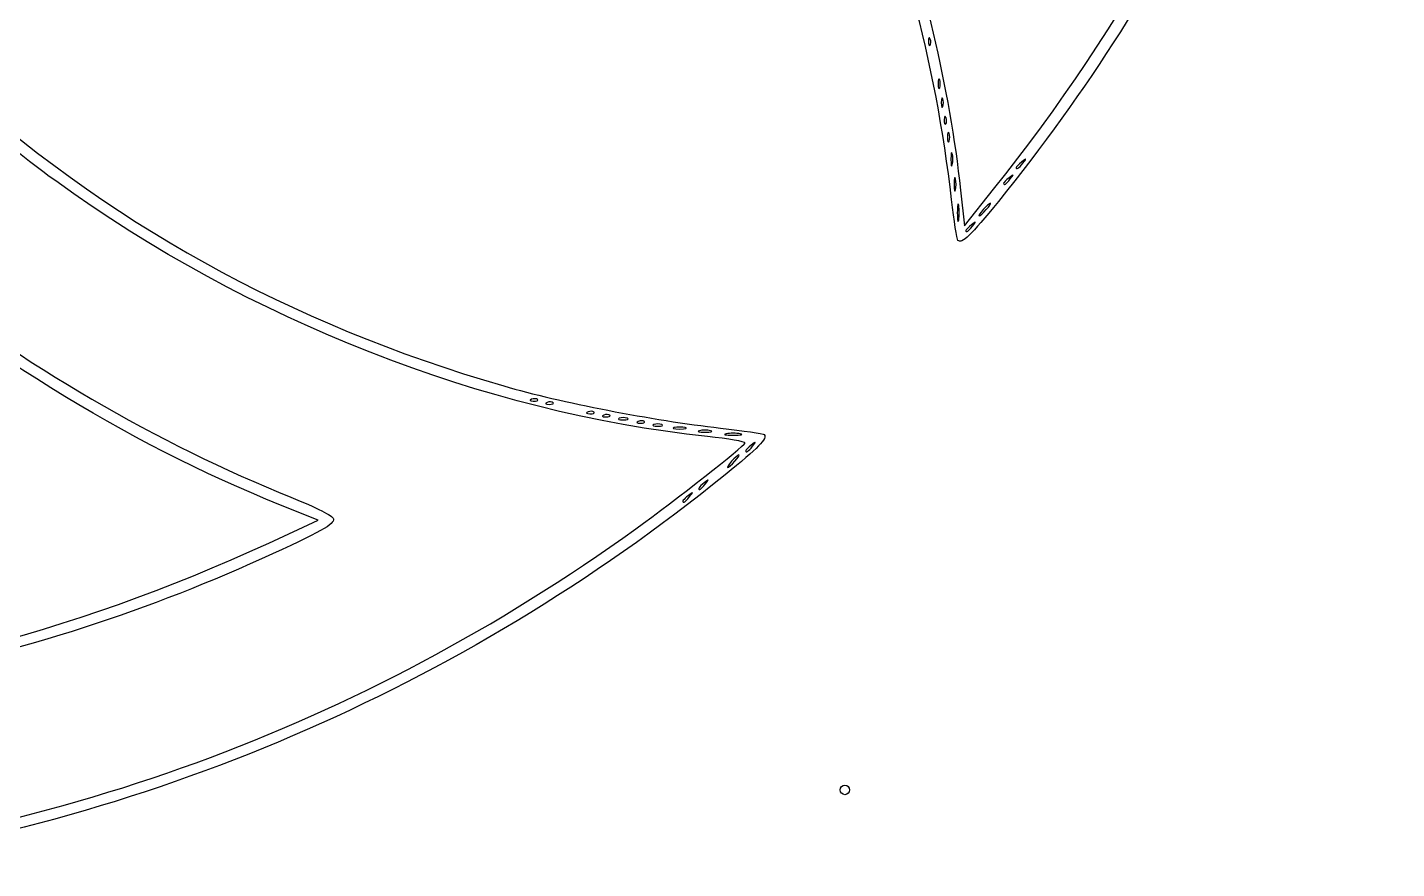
# Model space of a CAD drawing. Extents: x -435 to -123, y 280 to 590.
# Drawn here: x -241.4 to -126.2, y 282 to 352.7 of the extents above; entities that cross this region are included whole.
import ezdxf

# ---------------------------------------------------------------- set-up
doc = ezdxf.new("R2010")
doc.units = 0
doc.layers.add('Image', color=7, linetype='CONTINUOUS')

msp = doc.modelspace()

# ---------------------------------------------------------------- linework, layer by layer
at = {"layer": 'Image', "color": 7}
for points in [[(-165.399641, 351.742806)], [(-164.61142, 348.319759)], [(-164.346837, 346.732259)], [(-164.076724, 345.128223)], [(-163.81767, 343.821843)], [(-163.545943, 342.102051)], [(-157.609143, 341.308301)], [(-163.28136, 339.985384)], [(-158.667476, 339.985384)], [(-163.012437, 337.736426)], [(-160.685612, 337.405697)], [(-161.842476, 336.016634)], [(-198.460386, 321.426001)], [(-197.13747, 321.161418)], [(-193.697886, 320.367668)], [(-192.37497, 320.103085)], [(-190.914258, 319.853847)], [(-189.464553, 319.573918)], [(-188.003841, 319.324654)], [(-186.019466, 319.067241)], [(-183.9028, 318.802658)], [(-181.389258, 318.542413)], [(-180.36331, 317.495801)], [(-181.852279, 316.23903)], [(-184.33206, 314.320801)], [(-185.654976, 313.262468)], [(-172.988737, 288.590072)]]:
    msp.add_lwpolyline(points, close=True, dxfattribs=at)
for points in [[(-162.854878, 339.032067), (-162.528276, 336.028252), (-160.068578, 339.112368)], [(-221.074649, 309.357617), (-216.905356, 311.277698), (-220.084388, 312.55598)]]:
    msp.add_lwpolyline(points, dxfattribs=at)
for points in [[(-160.068578, 339.112368), (-137.948141, 366.848496), (-126.157487, 400.338787), (-126.157487, 435.433825)], [(-163.611295, 338.242947), (-166.224638, 361.342792), (-175.816657, 383.448438), (-190.867718, 401.057721)], [(-129.22594, 400.641116), (-134.468367, 377.744606), (-144.863423, 356.389183), (-159.672787, 338.091658)], [(-169.073592, 365.420365), (-165.973363, 356.889166), (-163.788355, 347.617452), (-162.854878, 339.032067)], [(-239.002279, 339.81055), (-244.65548, 343.904633), (-252.363737, 350.630448), (-252.363737, 351.469018)], [(-165.559528, 351.582945), (-165.570905, 351.304048), (-165.508464, 351.147758), (-165.420543, 351.235679)], [(-165.399667, 351.742806), (-165.484122, 351.953864), (-165.546828, 351.891185), (-165.559528, 351.582945)], [(-165.420543, 351.235679), (-165.332622, 351.3236), (-165.323229, 351.551804), (-165.399641, 351.742806)], [(-248.574436, 348.826836), (-234.460161, 336.176657), (-219.511039, 327.874455), (-201.299154, 322.571861)], [(-164.61142, 348.319759), (-164.684816, 348.50166), (-164.744876, 348.352832), (-164.744876, 347.98903)], [(-164.744876, 347.98903), (-164.744876, 347.625228), (-164.684816, 347.4764), (-164.61142, 347.658301)], [(-164.61142, 347.658301), (-164.538025, 347.840202), (-164.538025, 348.137858), (-164.61142, 348.319759)], [(-164.346837, 346.732259), (-164.420232, 346.91416), (-164.480293, 346.765332), (-164.480293, 346.40153)], [(-164.480293, 346.40153), (-164.480293, 346.037728), (-164.420232, 345.8889), (-164.346837, 346.070801)], [(-164.346837, 346.070801), (-164.273442, 346.252702), (-164.273442, 346.550358), (-164.346837, 346.732259)], [(-164.236612, 344.968362), (-164.247989, 344.689464), (-164.185547, 344.533175), (-164.097626, 344.621096)], [(-164.07675, 345.128223), (-164.161205, 345.339281), (-164.223912, 345.276601), (-164.236612, 344.968362)], [(-164.097626, 344.621096), (-164.009705, 344.709017), (-164.000312, 344.93722), (-164.076724, 345.128223)], [(-163.81767, 343.821843), (-163.891066, 344.003744), (-163.951126, 343.854916), (-163.951126, 343.491114)], [(-163.951126, 343.491114), (-163.951126, 343.127311), (-163.891066, 342.978483), (-163.81767, 343.160384)], [(-163.81767, 343.160384), (-163.744275, 343.342285), (-163.744275, 343.639942), (-163.81767, 343.821843)], [(-163.545943, 342.102051), (-163.612486, 342.356713), (-163.666937, 342.148353), (-163.666937, 341.63903)], [(-163.666937, 341.63903), (-163.666937, 341.129707), (-163.612486, 340.921348), (-163.545943, 341.176009)], [(-163.545943, 341.176009), (-163.479374, 341.430671), (-163.479374, 341.84739), (-163.545943, 342.102051)], [(-157.70905, 341.408208), (-157.963711, 341.208474), (-158.172071, 341.000114), (-158.172071, 340.945187)], [(-158.172071, 340.945187), (-158.172071, 340.727408), (-157.954795, 340.867585), (-157.609143, 341.308301)], [(-157.609143, 341.308301), (-157.280054, 341.727957), (-157.289394, 341.737296), (-157.70905, 341.408208)], [(-163.28136, 339.985384), (-163.347903, 340.240046), (-163.402354, 340.031686), (-163.402354, 339.522364)], [(-163.28136, 339.059343), (-163.214791, 339.314004), (-163.214791, 339.730723), (-163.28136, 339.985384)], [(-158.767383, 340.085291), (-159.022045, 339.885557), (-159.230404, 339.677198), (-159.230404, 339.62227)], [(-159.230404, 339.62227), (-159.230404, 339.404492), (-159.013128, 339.544668), (-158.667476, 339.985384)], [(-158.667476, 339.985384), (-158.338388, 340.40504), (-158.347727, 340.41438), (-158.767383, 340.085291)], [(-184.161615, 318.318737), (-202.942137, 320.293905), (-222.798151, 328.075406), (-239.002279, 339.81055)], [(-163.402354, 339.522364), (-163.402354, 339.013041), (-163.347903, 338.804681), (-163.28136, 339.059343)], [(-163.07562, 334.81273), (-163.167166, 334.904276), (-163.408228, 336.447855), (-163.611295, 338.242947)], [(-163.012437, 337.736426), (-163.075488, 338.063848), (-163.127081, 337.795957), (-163.127081, 337.141114)], [(-159.672787, 338.091658), (-161.989003, 335.229872), (-162.754839, 334.491923), (-163.07562, 334.81273)], [(-163.012437, 336.545801), (-162.949361, 336.873223), (-162.949361, 337.409004), (-163.012437, 337.736426)], [(-160.339008, 337.934864), (-160.411769, 337.934864), (-160.686803, 337.696739), (-160.950196, 337.405697)], [(-160.685612, 337.405697), (-160.42222, 337.696739), (-160.266248, 337.934864), (-160.339008, 337.934864)], [(-163.127081, 337.141114), (-163.127081, 336.48627), (-163.075488, 336.218379), (-163.012437, 336.545801)], [(-160.950196, 337.405697), (-161.213588, 337.114655), (-161.36956, 336.87653), (-161.2968, 336.87653)], [(-161.2968, 336.87653), (-161.224039, 336.87653), (-160.949005, 337.114655), (-160.685612, 337.405697)], [(-220.084388, 312.55598), (-233.127714, 317.800736), (-246.148315, 325.883122), (-257.430392, 335.738163)], [(-161.942383, 336.116541), (-162.3831, 335.770889), (-162.523276, 335.553614), (-162.305497, 335.553614)], [(-162.305497, 335.553614), (-162.25057, 335.553614), (-162.04221, 335.761973), (-161.842476, 336.016634)], [(-161.842476, 336.016634), (-161.513388, 336.43629), (-161.522727, 336.44563), (-161.942383, 336.116541)], [(-251.566706, 332.072308), (-242.016232, 324.489403), (-230.283435, 317.65085), (-219.211258, 313.213655)], [(-201.299154, 322.571861), (-196.568192, 321.194388), (-188.720148, 319.669303), (-183.068595, 319.029196)], [(-198.460386, 321.425975), (-198.548307, 321.513896), (-198.776511, 321.523289), (-198.967513, 321.446877)], [(-198.967513, 321.446877), (-199.178571, 321.362422), (-199.115892, 321.299716), (-198.807652, 321.287016)], [(-198.807652, 321.287016), (-198.528755, 321.275639), (-198.372465, 321.33808), (-198.460386, 321.426001)], [(-197.644597, 321.182294), (-197.855655, 321.097839), (-197.792975, 321.035132), (-197.484735, 321.022432)], [(-197.13747, 321.161391), (-197.225391, 321.249313), (-197.453594, 321.258705), (-197.644597, 321.182294)], [(-197.484735, 321.022432), (-197.205838, 321.011055), (-197.049549, 321.073497), (-197.13747, 321.161418)], [(-194.205013, 320.388544), (-194.416071, 320.304089), (-194.353392, 320.241382), (-194.045152, 320.228682)], [(-193.697886, 320.367641), (-193.785807, 320.455563), (-194.014011, 320.464955), (-194.205013, 320.388544)], [(-194.045152, 320.228682), (-193.766255, 320.217305), (-193.609965, 320.279747), (-193.697886, 320.367668)], [(-192.882097, 320.12396), (-193.093155, 320.039505), (-193.030475, 319.976799), (-192.722235, 319.964099)], [(-192.37497, 320.103058), (-192.462891, 320.190979), (-192.691094, 320.200372), (-192.882097, 320.12396)], [(-192.722235, 319.964099), (-192.443338, 319.952722), (-192.287049, 320.015164), (-192.37497, 320.103085)], [(-191.575716, 319.853847), (-191.757617, 319.780452), (-191.608789, 319.720391), (-191.244987, 319.720391)], [(-190.914258, 319.853847), (-191.096159, 319.927243), (-191.393815, 319.927243), (-191.575716, 319.853847)], [(-191.244987, 319.720391), (-190.881185, 319.720391), (-190.732357, 319.780452), (-190.914258, 319.853847)], [(-189.97168, 319.594794), (-190.182738, 319.510339), (-190.120058, 319.447632), (-189.811819, 319.434932)], [(-189.464553, 319.573891), (-189.552474, 319.661813), (-189.780677, 319.671205), (-189.97168, 319.594794)], [(-189.811819, 319.434932), (-189.532921, 319.423555), (-189.376632, 319.485997), (-189.464553, 319.573918)], [(-188.6653, 319.324654), (-188.847201, 319.251259), (-188.698373, 319.191198), (-188.334571, 319.191198)], [(-188.003841, 319.324654), (-188.185742, 319.398049), (-188.483399, 319.398049), (-188.6653, 319.324654)], [(-188.334571, 319.191198), (-187.970769, 319.191198), (-187.82194, 319.251259), (-188.003841, 319.324654)], [(-186.945508, 319.067241), (-187.20017, 319.000698), (-186.99181, 318.946247), (-186.482487, 318.946247)], [(-186.019466, 319.067241), (-186.274128, 319.13381), (-186.690847, 319.13381), (-186.945508, 319.067241)], [(-186.482487, 318.946247), (-185.973164, 318.946247), (-185.764805, 319.000698), (-186.019466, 319.067241)], [(-184.828841, 318.802658), (-185.083503, 318.736115), (-184.875144, 318.681664), (-184.365821, 318.681664)], [(-183.9028, 318.802658), (-184.157461, 318.869227), (-184.57418, 318.869227), (-184.828841, 318.802658)], [(-184.365821, 318.681664), (-183.856498, 318.681664), (-183.648138, 318.736115), (-183.9028, 318.802658)], [(-180.989235, 317.781818), (-180.951108, 317.88961), (-182.378668, 318.131227), (-184.161615, 318.318737)], [(-183.068595, 319.029196), (-181.118166, 318.808296), (-179.455524, 318.560672), (-179.373768, 318.478942)], [(-182.579883, 318.542413), (-182.907305, 318.479363), (-182.639414, 318.427769), (-181.984571, 318.427769)], [(-179.373768, 318.478942), (-179.071693, 318.176841), (-179.85441, 317.373169), (-182.670529, 315.093916)], [(-181.389258, 318.542413), (-181.71668, 318.60549), (-182.252461, 318.60549), (-182.579883, 318.542413)], [(-181.984571, 318.427769), (-181.329727, 318.427769), (-181.061836, 318.479363), (-181.389258, 318.542413)], [(-190.186654, 310.554777), (-186.843458, 312.958041), (-181.098799, 317.472018), (-180.989235, 317.781818)], [(-180.463216, 317.595708), (-180.717878, 317.395974), (-180.926237, 317.187614), (-180.926237, 317.132687)], [(-180.926237, 317.132687), (-180.926237, 316.914908), (-180.708961, 317.055085), (-180.36331, 317.495801)], [(-180.36331, 317.495801), (-180.034221, 317.915457), (-180.043561, 317.924796), (-180.463216, 317.595708)], [(-182.116862, 316.23903), (-182.380255, 315.947989), (-182.536227, 315.709864), (-182.463466, 315.709864)], [(-182.463466, 315.709864), (-182.390706, 315.709864), (-182.115672, 315.947989), (-181.852279, 316.23903)], [(-181.505675, 316.768197), (-181.578435, 316.768197), (-181.85347, 316.530072), (-182.116862, 316.23903)], [(-181.852279, 316.23903), (-181.588886, 316.530072), (-181.432914, 316.768197), (-181.505675, 316.768197)], [(-182.670529, 315.093916), (-204.935534, 297.07341), (-231.720988, 285.590996), (-259.904362, 281.985228)], [(-184.33206, 314.320801), (-184.002971, 314.740457), (-184.012311, 314.749796), (-184.431966, 314.420708)], [(-185.654976, 313.262468), (-185.325888, 313.682123), (-185.335227, 313.691463), (-185.754883, 313.362374)], [(-184.431966, 314.420708), (-184.872683, 314.075056), (-185.012859, 313.85778), (-184.795081, 313.85778)], [(-184.795081, 313.85778), (-184.740153, 313.85778), (-184.531794, 314.06614), (-184.33206, 314.320801)], [(-219.211258, 313.213655), (-217.010168, 312.33156), (-215.688198, 311.65846), (-215.635787, 311.393136)], [(-185.754883, 313.362374), (-186.1956, 313.016723), (-186.335776, 312.799447), (-186.117997, 312.799447)], [(-186.117997, 312.799447), (-186.06307, 312.799447), (-185.85471, 313.007806), (-185.654976, 313.262468)], [(-215.635787, 311.393136), (-215.544371, 310.930354), (-216.603818, 310.341285), (-221.672071, 308.036711)], [(-268.497288, 281.975676), (-239.496103, 284.331209), (-213.436602, 293.841498), (-190.186654, 310.554777)], [(-273.133529, 296.397479), (-254.353968, 297.489891), (-238.008353, 301.559182), (-221.074649, 309.357617)], [(-221.672071, 308.036711), (-242.443148, 298.592039), (-265.437276, 294.294359), (-288.082487, 295.62434)], [(-172.988737, 288.590072), (-172.988737, 288.808353), (-172.810144, 288.986947), (-172.591862, 288.986947)], [(-172.591862, 288.193197), (-172.810144, 288.193197), (-172.988737, 288.371791), (-172.988737, 288.590072)], [(-172.591862, 288.986947), (-172.373581, 288.986947), (-172.194987, 288.808353), (-172.194987, 288.590072)], [(-172.194987, 288.590072), (-172.194987, 288.371791), (-172.373581, 288.193197), (-172.591862, 288.193197)]]:
    msp.add_open_spline(points, degree=3, dxfattribs=at)

doc.saveas('drawing.dxf')
